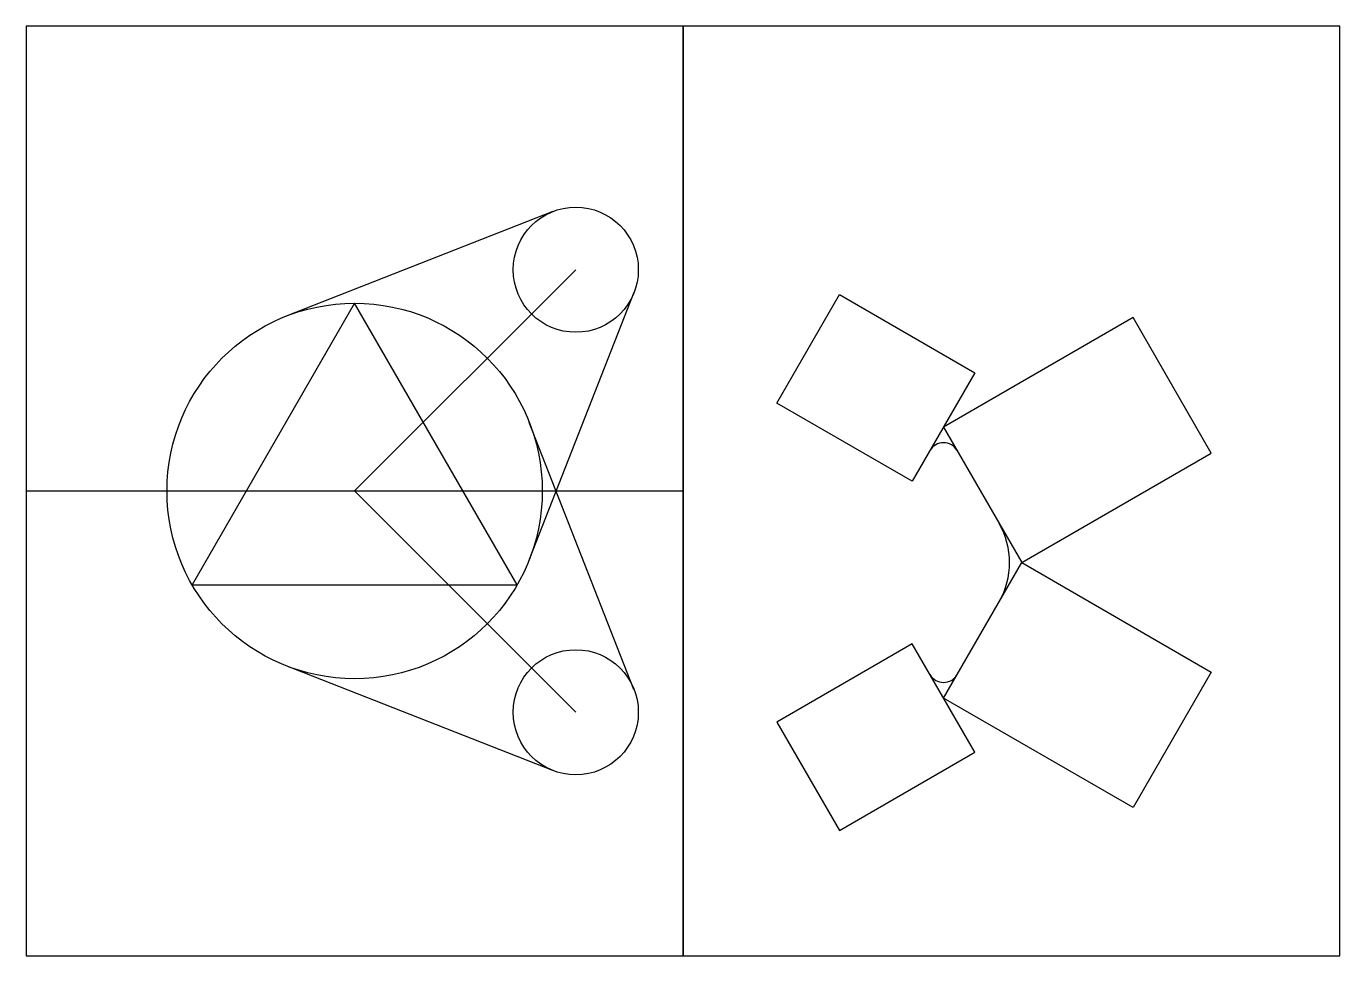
# Model space of a CAD drawing. Header units: millimetres. Extents: x -543 to -123, y 31 to 328.
import ezdxf

# ---------------------------------------------------------------- set-up
doc = ezdxf.new("R2010")
doc.units = ezdxf.units.MM
doc.header["$MEASUREMENT"] = 0

msp = doc.modelspace()

# ---------------------------------------------------------------- linework, layer by layer
for p, q in [((-374.43, 268.44), (-459.75, 234.97)), ((-437.83, 179.12), (-367.12, 249.83)), ((-348.51, 242.52), (-381.98, 157.2)), ((-348.51, 115.71), (-381.98, 201.03)), ((-542.83, 179.12), (-332.83, 179.12)), ((-542.83, 179.12), (-332.83, 179.12)), ((-437.83, 179.12), (-367.12, 108.41)), ((-374.43, 89.79), (-459.75, 123.26))]:
    msp.add_line(p, q)
for points in [[(-542.83, 30.62), (-332.83, 30.62), (-332.83, 327.62), (-542.83, 327.62)], [(-332.83, 30.62), (-122.83, 30.62), (-122.83, 327.62), (-332.83, 327.62)], [(-282.83, 241.86), (-239.53, 216.86), (-259.53, 182.22), (-302.83, 207.22)], [(-437.83, 239.12), (-489.8, 149.12), (-385.87, 149.12)], [(-249.53, 199.54), (-224.53, 156.24), (-163.91, 191.24), (-188.91, 234.54)], [(-249.53, 112.94), (-224.53, 156.24), (-163.91, 121.24), (-188.91, 77.94)], [(-282.83, 70.62), (-239.53, 95.62), (-259.53, 130.26), (-302.83, 105.26)]]:
    msp.add_lwpolyline(points, close=True)
for centre, radius in [((-367.12, 249.83), 20), ((-437.83, 179.12), 60), ((-367.12, 108.41), 20)]:
    msp.add_circle(centre, radius)
for centre, radius, start, end in [((-249.53, 189.54), 5, 30, 150), ((-253.4, 156.24), 25, 330, 30), ((-249.53, 122.94), 5, 210, 330)]:
    msp.add_arc(centre, radius, start, end)

doc.saveas('drawing.dxf')
